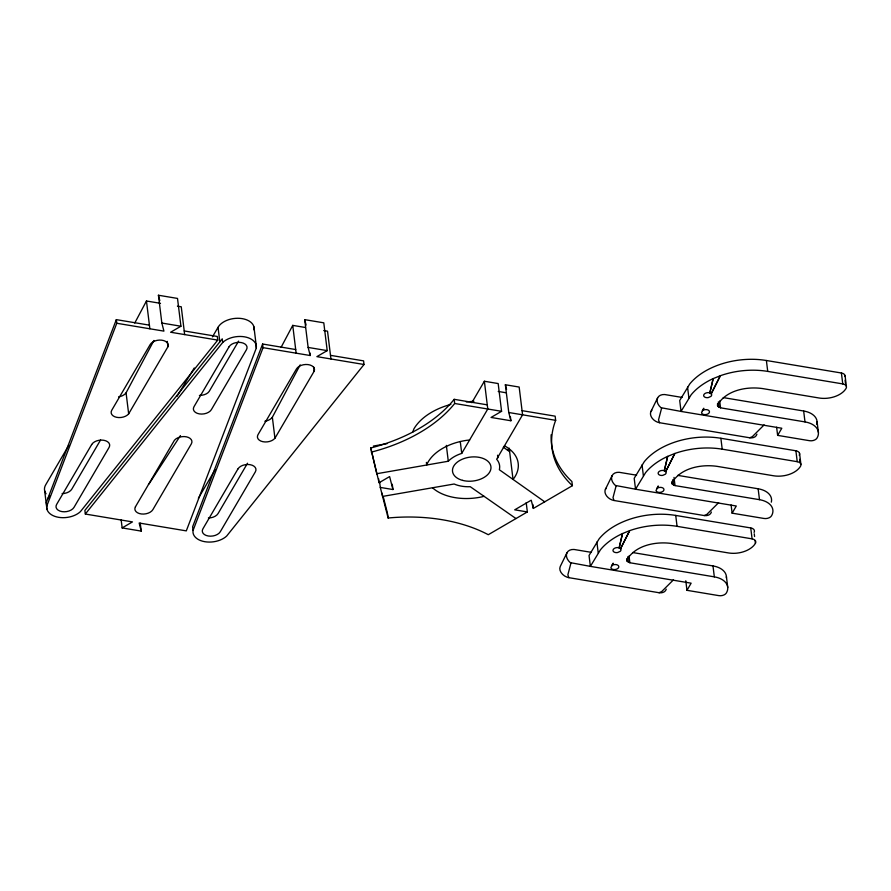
<?xml version="1.0" encoding="UTF-8"?>
<svg xmlns="http://www.w3.org/2000/svg" width="891" height="891" viewBox="0 0 891 891"><rect width="100%" height="100%" fill="white"/><g stroke="black" fill="none" stroke-linecap="round" stroke-linejoin="round"><path stroke-width="1.34" d="M620.648 548.811L618.421 547.642A4.021 2.506 -7 0 0 613.008 550.137L613.03 550.794A4.021 2.506 -7 0 0 617.608 552.543L620.225 551.34A4.021 2.506 -7 0 0 620.938 549.413L620.671 548.589L629.681 530.646A62.214 38.725 -7 0 1 677.06 526.336L752.082 538.855A5.847 3.642 -7 0 1 755.423 543.332A21.061 13.109 -7 0 1 739.129 552.832L736.946 553.144A21.061 13.109 -7 0 1 728.337 552.921L671.792 543.499C655.709 541.238 635.383 545.181 626.718 560.071L627.175 561.285L629.859 562.756L714.326 576.856A21.061 13.109 -7 0 1 721.643 579.295L723.102 580.208A21.061 13.109 -7 0 1 726.377 592.972A5.847 3.642 -7 0 1 718.848 595.633L686.961 590.321L685.792 580.776M665.8 471.64L663.572 470.481A4.021 2.506 -7 0 0 658.159 472.965L658.193 473.622A4.021 2.506 -7 0 0 662.77 475.371L665.377 474.179A4.021 2.506 -7 0 0 666.089 472.252L665.822 471.428L674.832 453.486A62.214 38.725 -7 0 1 722.211 449.175L797.233 461.683A5.847 3.642 -7 0 1 800.586 466.16A21.061 13.109 -7 0 1 784.28 475.671L782.098 475.972A21.061 13.109 -7 0 1 773.488 475.761L716.943 466.327C700.872 464.066 680.535 468.009 671.881 482.9L672.326 484.125L675.022 485.595L759.488 499.684A21.061 13.109 -7 0 1 766.795 502.123L768.265 503.036A21.061 13.109 -7 0 1 771.528 515.811A5.847 3.642 -7 0 1 763.999 518.473L732.112 513.16L731.11 504.974M711.308 393.867L709.091 392.708A4.021 2.506 -7 0 0 703.678 395.192L703.701 395.849A4.021 2.506 -7 0 0 708.278 397.598L710.895 396.395A4.021 2.506 -7 0 0 711.608 394.479L711.341 393.655L720.351 375.712A62.214 38.725 -7 0 1 767.73 371.402L842.752 383.91A5.847 3.642 -7 0 1 846.094 388.387A21.061 13.109 -7 0 1 829.788 397.887L827.605 398.199A21.061 13.109 -7 0 1 818.996 397.987L762.462 388.554C746.38 386.293 726.054 390.236 717.389 405.127L717.845 406.352L720.529 407.822L804.996 421.911A21.061 13.109 -7 0 1 812.302 424.35L813.773 425.263A21.061 13.109 -7 0 1 817.047 438.038A5.847 3.642 -7 0 1 809.518 440.7L777.631 435.376L776.618 427.201M619.223 547.865L622.508 533.553L629.681 530.646L620.504 548.678M664.374 470.693L667.66 456.381L674.832 453.486L665.666 471.517M709.893 392.92L713.179 378.608L720.351 375.712L711.174 393.744M619.111 547.831L622.508 533.553A62.214 38.725 -7 0 0 600.434 549.803L590.377 566.375L570.262 562.633A10.536 7.451 30.3 0 1 566.943 552.821A10.536 7.451 30.3 0 1 576.455 549.87L591.424 552.364M664.274 470.671L667.66 456.381A62.214 38.725 -7 0 0 645.585 472.642L635.539 489.215L615.414 485.461A10.536 7.451 30.3 0 1 612.095 475.66A10.536 7.451 30.3 0 1 621.606 472.709L636.575 475.204M709.782 392.886L713.179 378.608A62.214 38.725 -7 0 0 691.104 394.858L681.047 411.43L660.933 407.688A10.536 7.451 30.3 0 1 657.614 397.887A10.536 7.451 30.3 0 1 667.125 394.936L682.094 397.431M570.931 563.112L567.857 574.829L568.87 577.669L659.062 592.727L661.645 591.613L673.462 579.841M616.093 485.951L613.008 497.657L614.033 500.497L704.224 515.555L706.797 514.452L718.625 502.68M661.601 408.178L658.527 419.884L659.54 422.724L749.732 437.782L752.316 436.679L764.133 424.896M412.633 432.335L413.936 428.827A58.082 36.152 -7 0 1 450.846 404.403M149.421 325.148L116.331 319.635L46.332 502.424L46.778 506.055A18.722 11.661 -7 0 0 58.628 517.326A18.722 11.661 -7 0 0 80.39 511.657L217.749 340.106L217.304 336.464L184.214 330.951M46.778 506.055L116.777 323.266L116.331 319.635M255.84 344.461L256.296 348.091L186.297 530.88L139.152 523.017L141.224 531.103L122.145 527.918L121.176 519.976M295.701 349.539L262.611 344.026L192.612 526.815L193.057 530.446A18.722 11.661 -7 0 0 204.908 541.717A18.722 11.661 -7 0 0 226.67 536.048L364.029 364.497L363.584 360.866L330.494 355.342M193.057 530.446L263.057 347.657L262.611 344.026M167.954 346.699L128.66 413.847A9.367 5.825 -7 0 1 116.565 417.3A9.367 5.825 -7 0 1 111.754 410.239L150.2 344.516A9.367 5.825 -7 0 1 161.694 340.173A9.367 5.825 -7 0 1 167.954 346.699L167.296 341.364M314.233 371.09L274.94 438.238A9.367 5.825 -7 0 1 262.845 441.691A9.367 5.825 -7 0 1 258.022 434.63L296.48 368.919A9.367 5.825 -7 0 1 307.974 364.575A9.367 5.825 -7 0 1 314.233 371.09L313.743 367.092M566.943 552.821L560.261 566.476A9.01 6.371 30.3 0 0 566.954 577.145L568.87 577.669M605.423 489.315L612.095 475.66M650.931 411.531L657.614 397.887M611.917 565.573L613.142 563.179L610.836 567.767A4.021 2.506 -7 0 0 617.307 568.837L618.031 568.313A4.021 2.506 -7 0 0 617.552 565.05A4.021 2.506 -7 0 0 612.273 565.306L611.56 565.841M657.068 488.413L658.293 486.007L655.999 490.596A4.021 2.506 -7 0 0 662.47 491.676L663.182 491.153A4.021 2.506 -7 0 0 662.704 487.878A4.021 2.506 -7 0 0 657.435 488.145L656.712 488.669M702.587 410.628L703.801 408.234L701.507 412.823A4.021 2.506 -7 0 0 707.977 413.903L708.701 413.368A4.021 2.506 -7 0 0 708.222 410.105A4.021 2.506 -7 0 0 702.943 410.372L702.219 410.896M134.741 323.065L146.458 300.991L160.503 303.33M153.92 340.485L126.077 392.842A9.367 6.259 -9.2 0 1 118.592 396.851M281.021 347.468L292.738 325.382L305.502 327.509M300.189 364.876L272.356 417.233A9.367 6.259 -9.2 0 1 264.872 421.243M471.818 402.699L484.37 381.248L498.169 383.553L501.577 411.308L491.052 417.445L510.888 420.752L508.772 412.511L505.364 384.745L519.163 387.05L522.572 414.816L496.655 459.233A28.089 17.486 -7 0 1 499.35 469.746L544.713 501.811M68.863 445.21L45.786 484.659A18.733 11.661 -7 0 0 46.054 493.748M47.568 499.205L49.673 495.596M100.538 440.031L71.781 489.17A9.367 5.825 -7 0 1 62.103 493.614M194.249 367.972L177.008 396.395M212.437 336.887L218.039 327.331A18.733 11.661 -7 0 1 239.757 318.343A18.733 11.661 -7 0 1 254.058 329.915M238.61 341.108L209.162 391.439A9.367 5.379 -5 0 1 199.417 395.426M198.359 498.292L215.143 469.613M247.52 463.231L218.061 513.561A9.367 5.825 -7 0 1 208.383 518.005M376.782 473.722L448.296 461.237A28.089 17.486 -7 0 1 461.727 453.408L487.778 409.014L484.37 381.248M754.087 532.417A5.847 3.642 -7 0 0 750.745 527.94L675.723 515.432A62.214 38.725 -7 0 0 599.086 538.899L589.04 555.472L590.377 566.375L691.138 583.182L686.961 590.321M799.238 455.256A5.847 3.642 -7 0 0 795.897 450.779L720.875 438.272A62.214 38.725 -7 0 0 644.249 461.727L634.192 478.3L635.539 489.215L736.3 506.01L732.112 513.16M845.113 376.525A5.847 3.642 -7 0 0 841.405 373.006L766.383 360.499A62.214 38.725 -7 0 0 689.757 383.954L679.71 400.527L681.047 411.43L781.808 428.237L777.631 435.376M180.461 435.576L149.599 483.033A9.367 5.379 -5 0 1 148.485 484.292M122.145 527.918L132.458 521.903L85.324 514.04L222.683 342.489A18.722 11.661 -7 0 1 244.446 336.82A18.722 11.661 -7 0 1 256.296 348.091M116.777 323.266L163.922 331.129L161.85 323.043L158.431 295.244L177.509 298.429L180.929 326.229L170.615 332.243L217.749 340.106M263.057 347.657L310.191 355.52L308.13 347.434L304.711 319.646L323.789 322.82L327.209 350.62L316.895 356.634L364.029 364.497M487.266 404.848L454.176 399.324A138.64 86.304 -7 0 1 370.745 447.973L379.087 482.722L389.612 476.585L392.931 489.527L380.29 487.422L379.644 482.131M526.213 502.68L527.349 511.935L488.29 534.711A138.64 86.304 -7 0 0 388.12 518.005L380.29 487.422M527.349 511.935L514.708 509.83L531.225 500.196L533.341 508.438L572.401 485.673L571.888 481.508A138.64 86.304 -7 0 1 551.161 434.73M484.058 496.32L481.585 496.933A46.811 29.136 -7 0 1 434.14 489.159L432.525 487.733M373.396 446.057L387.095 443.64M469.635 440.009L466.706 440.332A46.811 29.136 -7 0 0 427.368 463.431L426.711 465.035L426.388 462.396M466.294 401.952L473.979 401.251M177.42 306.148L181.252 306.794L184.66 334.582M323.7 330.539L327.532 331.185L330.94 358.984M723.28 397.598L803.66 411.007A21.061 13.109 -7 0 1 810.966 413.446L812.436 414.36A21.061 13.109 -7 0 1 816.847 424.383M161.85 323.043L180.929 326.229M308.13 347.434L327.209 350.62M498.225 391.45L506.155 392.775M522.059 410.651L555.149 416.164L555.661 420.329A138.64 86.304 -7 0 0 572.401 485.673M371.257 452.138A138.64 86.304 -7 0 0 454.688 403.489L501.577 411.308M508.772 412.511L555.661 420.329M677.761 475.371L758.141 488.78A21.061 13.109 -7 0 1 765.458 491.219L766.917 492.133A21.061 13.109 -7 0 1 771.328 502.156M632.61 552.531L712.989 565.941A21.061 13.109 -7 0 1 720.296 568.38L721.766 569.293A21.061 13.109 -7 0 1 726.399 577.936M659.54 422.724L657.625 422.211A9.01 6.371 30.3 0 1 651.878 410.239M614.033 500.497L612.106 499.985A9.01 6.371 30.3 0 1 606.359 488.012M504.429 445.812L506.255 446.814A46.811 29.136 -7 0 1 514.374 477.676L513.038 479.436L509.207 448.195A52.357 32.588 -7 0 1 507.536 450.022M515.978 518.562L470.259 486.709A28.089 17.486 -7 0 1 454.132 484.013L382.595 496.421L382.183 493.202M503.315 447.204L509.63 451.67M505.364 384.745L506.578 389.456M370.745 447.973L376.804 473.823M383.386 497.334L387.284 512.57M304.711 319.646L306.092 325.026M158.431 295.244L159.812 300.635M845.069 375.579L846.405 386.482M845.091 380.212L845.425 382.941M841.405 373.006L842.752 383.91M817.069 421.61L818.417 432.525M803.66 411.007L804.996 421.911M799.561 453.352L800.898 464.256M799.739 459.344L800.085 462.073M795.897 450.779L797.233 461.683M766.383 360.499L767.73 371.402M758.141 488.78L759.488 499.684M754.254 533.787L754.588 536.516M755.089 540.603L755.423 543.332M750.745 527.94L752.082 538.855M719.694 401.006L720.529 407.822M718.358 401.852L719.026 407.31M717.511 403.623L717.845 406.352M720.875 438.272L722.211 449.175M726.41 576.555L727.747 587.459M712.989 565.941L714.326 576.856M687.562 387.117L688.899 398.021M674.008 477.409L675.022 485.595M672.839 479.636L673.507 485.083M671.992 481.396L672.326 484.125M675.723 515.432L677.06 526.336M642.043 464.89L643.38 475.794M629.024 555.939L629.859 562.756M627.687 556.797L628.355 562.254M626.841 558.557L627.175 561.285M596.892 542.051L598.229 552.966M532.863 504.473L533.341 508.438M510.398 416.788L510.888 420.752M497.557 455.212L497.891 457.851M460.268 441.513L461.727 453.408M454.176 399.324L454.688 403.489M446.346 445.377L448.296 461.237M392.274 484.236L392.931 489.527M387.607 513.84L388.12 518.005M378.597 478.757L379.087 482.722M309.868 352.869L310.191 355.52M292.738 325.382L296.146 353.181M272.356 417.233L274.94 438.238M253.935 326.863L256.163 345.051M222.683 342.489L222.238 338.847L84.879 510.409L85.324 514.04M218.039 327.331L219.821 341.877M146.458 300.991L149.866 328.779M126.077 392.842L128.66 413.847M140.255 523.162L141.224 531.103M44.673 490.919L46.911 509.106M666.245 589.185A9.01 6.371 30.3 0 1 659.062 592.727M711.397 512.024A9.01 6.371 30.3 0 1 704.224 515.555M756.916 434.24A9.01 6.371 30.3 0 1 749.732 437.782M135.477 506.723L135.12 507.458A9.367 5.825 -7 0 0 141.379 513.973A9.367 5.825 -7 0 0 152.873 509.63L191.32 443.907A9.367 5.825 -7 0 0 186.509 436.846A9.367 5.825 -7 0 0 174.413 440.31L135.477 506.723M91.684 444.52L56.623 504.451A9.367 5.825 -7 0 0 61.969 511.612A9.367 5.825 -7 0 0 74.02 507.347L109.081 447.427A9.367 5.825 -7 0 0 103.724 440.265A9.367 5.825 -7 0 0 91.684 444.52M229.054 346.799L193.993 406.719A9.367 5.825 -7 0 0 199.35 413.892A9.367 5.825 -7 0 0 211.39 409.626L246.451 349.695A9.367 5.825 -7 0 0 241.105 342.534A9.367 5.825 -7 0 0 229.054 346.799M237.964 468.922L202.903 528.842A9.367 5.825 -7 0 0 208.249 536.003A9.367 5.825 -7 0 0 220.289 531.738L255.361 471.818A9.367 5.825 -7 0 0 250.003 464.656A9.367 5.825 -7 0 0 237.964 468.922M462.54 480.372A19.346 12.04 -7 0 0 490.986 467.307A19.346 12.04 -7 0 0 461.683 459.489A19.346 12.04 -7 0 0 462.54 480.372"/></g></svg>
